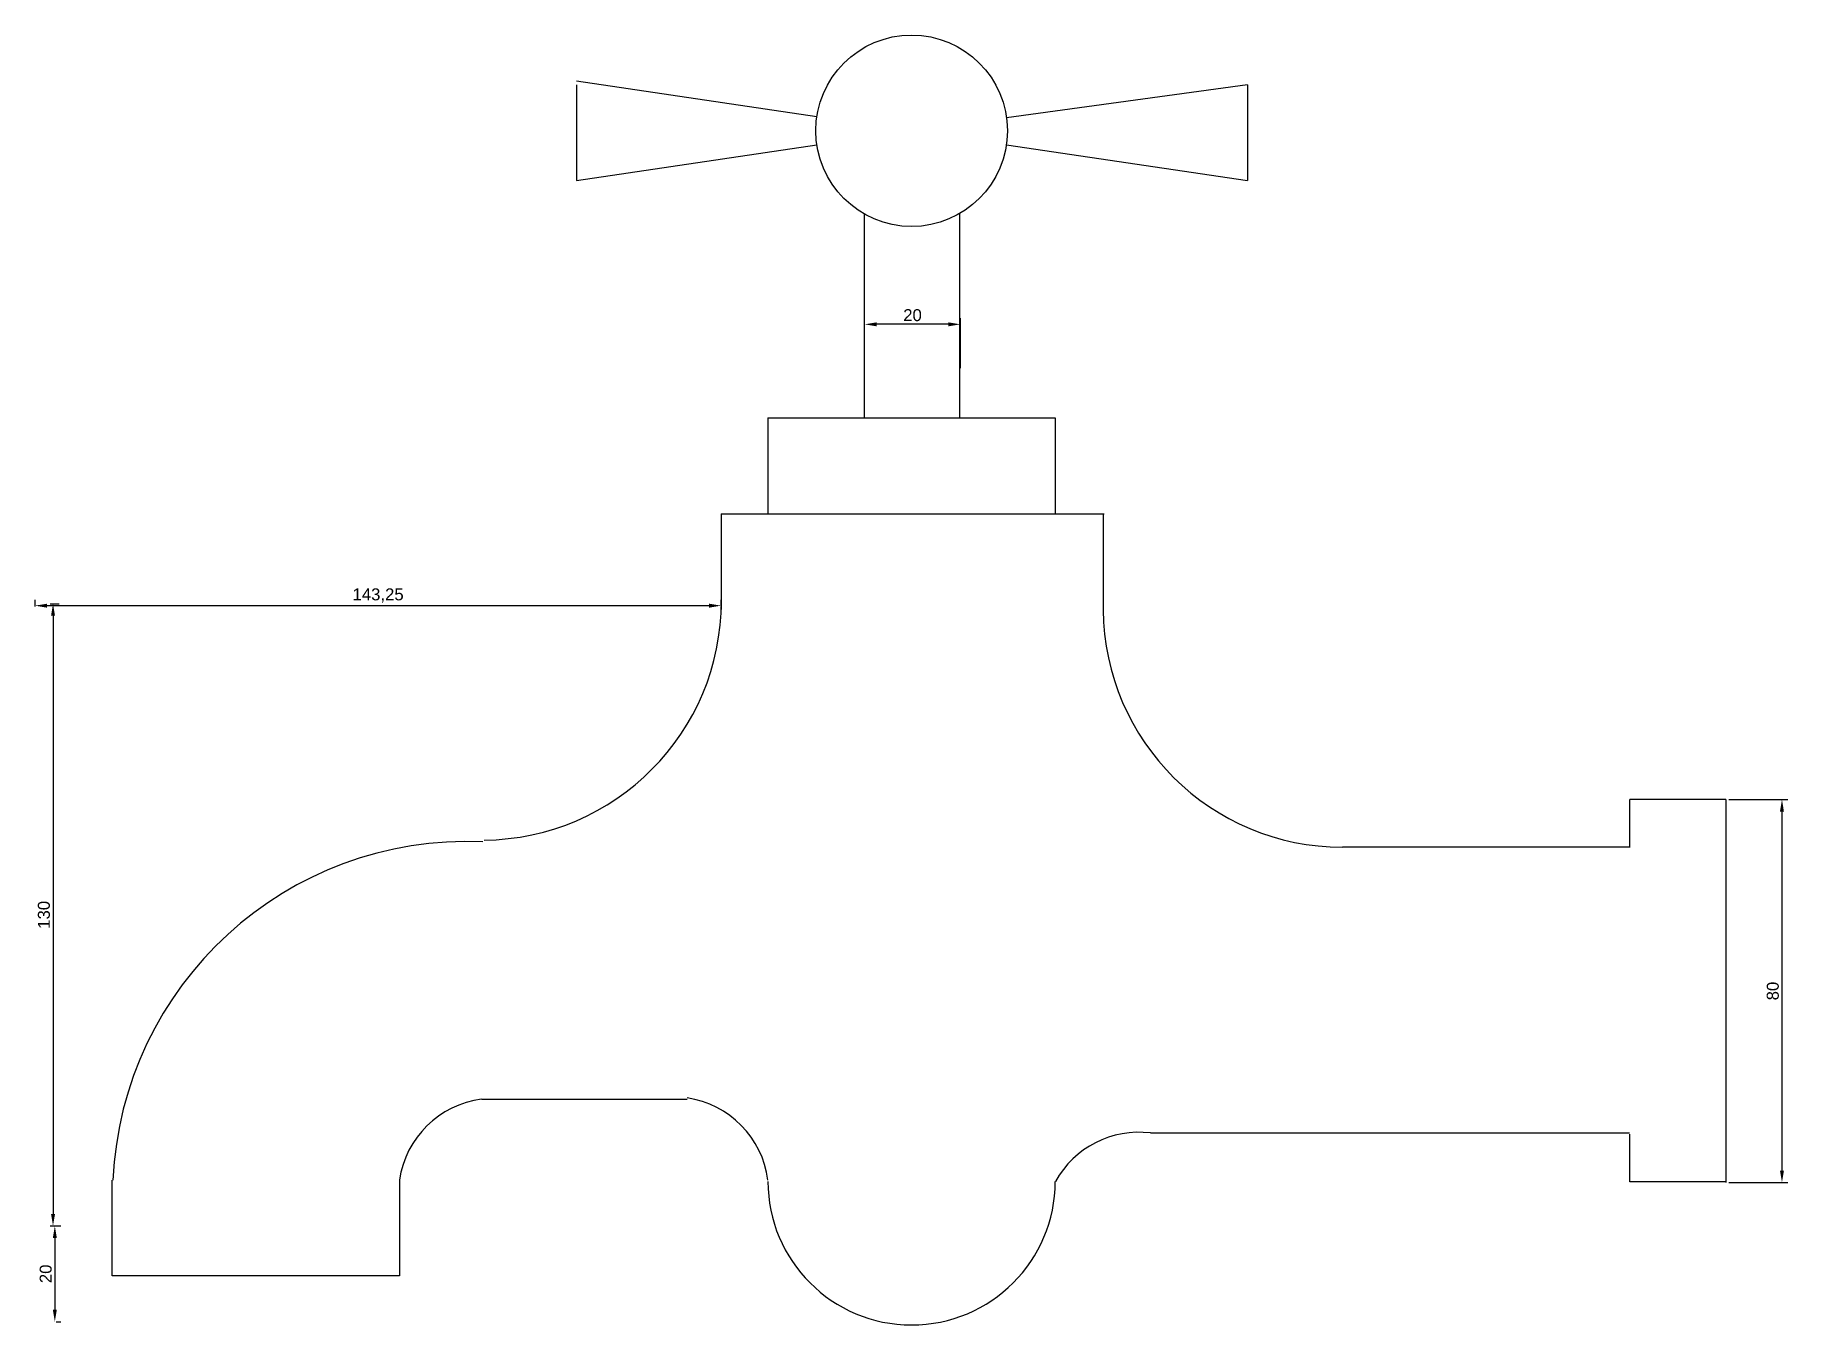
# Model space of a CAD drawing. Header units: millimetres. Extents: x 3147 to 3513, y 1641 to 1910.
import ezdxf

# ---------------------------------------------------------------- set-up
doc = ezdxf.new("R2010")
doc.units = ezdxf.units.MM
doc.styles.get("Standard").update_dxf_attribs({"font": 'arial.ttf'})
doc.dimstyles.new('ISO-25', dxfattribs={"dimtxt": 2.5, "dimasz": 2.5, "dimexe": 1.25, "dimexo": 0.625, "dimtad": 1, "dimtxsty": 'Standard', "dimcen": 2.5, "dimadec": 0, "dimazin": 0, "dimtfac": 1, "dimtmove": 0, "dimatfit": 3, "dimfxl": 1, "dimarcsym": 0})

# ---------------------------------------------------------------- blocks, each defined once
blk = doc.blocks.new('*D1')
at = {"color": 0, "lineweight": -2, "transparency": 16777216}
for p, q in [((3320.07, 1840.8), (3320.07, 1851.22)), ((3337.57, 1849.97), (3322.57, 1849.97)), ((3340.07, 1840.8), (3340.07, 1851.22))]:
    blk.add_line(p, q, dxfattribs=at)
at = {"color": 0, "transparency": 16777216}
for points in [[(3322.57, 1850.38), (3322.57, 1849.55), (3320.07, 1849.97)], [(3337.57, 1850.38), (3337.57, 1849.55), (3340.07, 1849.97)]]:
    blk.add_solid(points, dxfattribs=at)
at = {"layer": 'Defpoints', "color": 0, "transparency": 16777216}
for p in [(3320.07, 1849.97), (3320.07, 1840.18), (3340.07, 1840.18)]:
    blk.add_point(p, dxfattribs=at)
at = {"color": 0, "transparency": 16777216, "insert": (3330.07, 1851.87), "char_height": 2.5, "attachment_point": 5}
blk.add_mtext('20', dxfattribs=at)
blk = doc.blocks.new('*D4')
at = {"color": 0, "lineweight": -2, "transparency": 16777216}
for p, q in [((3146.84, 1791.03), (3146.84, 1792.44)), ((3287.59, 1791.19), (3149.34, 1791.19)), ((3290.09, 1791.03), (3290.09, 1792.44))]:
    blk.add_line(p, q, dxfattribs=at)
at = {"color": 0, "transparency": 16777216}
for points in [[(3149.34, 1791.6), (3149.34, 1790.77), (3146.84, 1791.19)], [(3287.59, 1791.6), (3287.59, 1790.77), (3290.09, 1791.19)]]:
    blk.add_solid(points, dxfattribs=at)
at = {"layer": 'Defpoints', "color": 0, "transparency": 16777216}
for p in [(3146.84, 1791.19), (3146.84, 1790.4), (3290.09, 1790.4)]:
    blk.add_point(p, dxfattribs=at)
at = {"color": 0, "transparency": 16777216, "insert": (3218.47, 1793.32), "char_height": 2.5, "attachment_point": 5}
blk.add_mtext('143,25', dxfattribs=at)
blk = doc.blocks.new('*D5')
at = {"color": 0, "lineweight": -2, "transparency": 16777216}
for p, q in [((3149.96, 1791.6), (3151.84, 1791.6)), ((3150.59, 1789.1), (3150.59, 1664.1)), ((3149.96, 1661.6), (3151.84, 1661.6))]:
    blk.add_line(p, q, dxfattribs=at)
at = {"color": 0, "transparency": 16777216}
for points in [[(3150.18, 1789.1), (3151.01, 1789.1), (3150.59, 1791.6)], [(3150.18, 1664.1), (3151.01, 1664.1), (3150.59, 1661.6)]]:
    blk.add_solid(points, dxfattribs=at)
at = {"layer": 'Defpoints', "color": 0, "transparency": 16777216}
for p in [(3149.34, 1791.6), (3149.34, 1661.6), (3150.59, 1661.6)]:
    blk.add_point(p, dxfattribs=at)
at = {"color": 0, "transparency": 16777216, "insert": (3148.69, 1726.6), "char_height": 2.5, "attachment_point": 5, "rotation": 90}
blk.add_mtext('130', dxfattribs=at)
blk = doc.blocks.new('*D6')
at = {"color": 0, "lineweight": -2, "transparency": 16777216}
for p, q in [((3150.97, 1659.1), (3150.97, 1644.1)), ((3151.22, 1661.6), (3152.22, 1661.6)), ((3151.22, 1641.6), (3152.22, 1641.6))]:
    blk.add_line(p, q, dxfattribs=at)
at = {"color": 0, "transparency": 16777216}
for points in [[(3150.56, 1659.1), (3151.39, 1659.1), (3150.97, 1661.6)], [(3150.56, 1644.1), (3151.39, 1644.1), (3150.97, 1641.6)]]:
    blk.add_solid(points, dxfattribs=at)
at = {"layer": 'Defpoints', "color": 0, "transparency": 16777216}
for p in [(3150.59, 1661.6), (3150.59, 1641.6), (3150.97, 1641.6)]:
    blk.add_point(p, dxfattribs=at)
at = {"color": 0, "transparency": 16777216, "insert": (3149.07, 1651.6), "char_height": 2.5, "attachment_point": 5, "rotation": 90}
blk.add_mtext('20', dxfattribs=at)
blk = doc.blocks.new('*D7')
at = {"color": 0, "lineweight": -2, "transparency": 16777216}
for p, q in [((3500.5, 1750.68), (3512.88, 1750.68)), ((3511.63, 1748.18), (3511.63, 1673.18)), ((3500.5, 1670.68), (3512.88, 1670.68))]:
    blk.add_line(p, q, dxfattribs=at)
at = {"color": 0, "transparency": 16777216}
for points in [[(3511.21, 1748.18), (3512.04, 1748.18), (3511.63, 1750.68)], [(3511.21, 1673.18), (3512.04, 1673.18), (3511.63, 1670.68)]]:
    blk.add_solid(points, dxfattribs=at)
at = {"layer": 'Defpoints', "color": 0, "transparency": 16777216}
for p in [(3499.88, 1750.68), (3499.88, 1670.68), (3511.63, 1670.68)]:
    blk.add_point(p, dxfattribs=at)
at = {"color": 0, "transparency": 16777216, "insert": (3509.72, 1710.68), "char_height": 2.5, "attachment_point": 5, "rotation": 90}
blk.add_mtext('80', dxfattribs=at)

msp = doc.modelspace()

# ---------------------------------------------------------------- linework, layer by layer
for p, q in [((3310.094, 1893.329), (3259.879, 1900.754)), ((3259.879, 1900.034), (3259.879, 1880.034)), ((3400.006, 1900.034), (3349.693, 1893.124)), ((3400.006, 1900.034), (3400.006, 1880.034)), ((3259.879, 1880.034), (3310.094, 1887.472)), ((3349.663, 1887.478), (3400.006, 1880.034)), ((3320.046, 1830.436), (3320.046, 1872.948)), ((3339.984, 1830.366), (3339.984, 1873.144)), ((3299.86, 1830.403), (3359.86, 1830.403)), ((3299.86, 1830.403), (3299.86, 1810.403)), ((3359.86, 1830.403), (3359.86, 1810.403)), ((3290.091, 1810.403), (3290.091, 1790.403)), ((3290.096, 1810.403), (3370.096, 1810.403)), ((3369.889, 1810.308), (3369.889, 1790.308)), ((3499.879, 1750.682), (3479.879, 1750.682)), ((3479.879, 1740.682), (3479.879, 1750.682)), ((3499.879, 1750.682), (3499.879, 1670.682)), ((3479.849, 1740.714), (3419.849, 1740.714)), ((3240.117, 1688.102), (3282.984, 1688.102)), ((3479.775, 1681.013), (3379.775, 1681.013)), ((3479.879, 1670.812), (3479.879, 1680.812)), ((3162.934, 1651.192), (3162.934, 1671.192)), ((3222.934, 1671.192), (3222.934, 1651.192)), ((3499.879, 1670.812), (3479.879, 1670.812)), ((3222.934, 1651.192), (3162.934, 1651.192))]:
    msp.add_line(p, q)
msp.add_circle((3329.879, 1890.403), 20)
for centre, radius, start, end in [((3240.168, 1792.212), 49.995, 270.48193, 359.97147), ((3419.883, 1790.728), 49.995, 180.48193, 269.97147), ((3237.074, 1667.888), 74.042, 87.46427, 177.46427), ((3242.722, 1668.286), 20, 97.61833, 171.59975), ((3280.06, 1668.551), 20, 7.61833, 81.59975), ((3377.379, 1661.179), 20, 83.13213, 150.84599), ((3329.879, 1670.92), 30, 180, 0)]:
    msp.add_arc(centre, radius, start, end)

# ---------------------------------------------------------------- dimensions: what is measured, and where the dimension line sits
for base, p1, p2, picture, middle in [((3320.073, 1849.968), (3340.073, 1840.176), (3320.073, 1840.176), '*D1', (3330.073, 1851.869)), ((3146.84, 1791.188), (3290.091, 1790.403), (3146.84, 1790.403), '*D4', (3218.465, 1793.315))]:
    dim = msp.add_linear_dim(base=base, p1=p1, p2=p2, dimstyle='ISO-25')
    dim.commit()
    dim.dimension.update_dxf_attribs({"geometry": picture, "text_midpoint": middle})
for base, p1, p2, picture, middle in [((3150.593, 1661.605), (3149.34, 1791.605), (3149.34, 1661.605), '*D5', (3148.691, 1726.605)), ((3511.625, 1670.682), (3499.879, 1750.682), (3499.879, 1670.682), '*D7', (3509.724, 1710.682)), ((3150.972, 1641.605), (3150.593, 1661.605), (3150.593, 1641.605), '*D6', (3149.071, 1651.605))]:
    dim = msp.add_linear_dim(base=base, p1=p1, p2=p2, angle=90, dimstyle='ISO-25')
    dim.commit()
    dim.dimension.update_dxf_attribs({"geometry": picture, "text_midpoint": middle})

doc.saveas('drawing.dxf')
